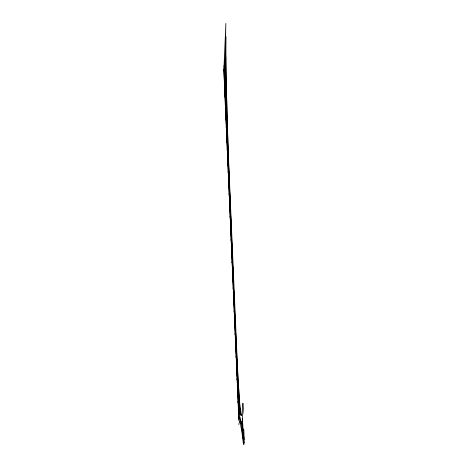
<?xml version="1.0" encoding="UTF-8"?>
<svg xmlns="http://www.w3.org/2000/svg" width="468" height="468" viewBox="0 0 468 468"><rect width="100%" height="100%" fill="white"/><g stroke="black" fill="none" stroke-linecap="round" stroke-linejoin="round"><path stroke-width="0.7" d="M236.638 361.659A161.881 7.605 89 0 0 237.282 375.862A117.696 5.528 89 0 0 237.978 388.972L237.89 391.201A69.989 3.288 89 0 0 238.604 402.989L240.254 423.499M239.949 417.093A78.928 3.709 89 0 0 240.833 422.031C243.173 423.838 241.833 413.7 242.874 414.016A191.5 8.997 89 0 0 243.383 408.78L242.927 403.205A257.055 12.074 89 0 1 242.406 409.061A107.698 5.06 89 0 1 241.897 413.361L241.628 414.894A40.757 1.913 89 0 1 241.494 415.332L241.406 415.502A67.398 3.165 89 0 1 241.16 415.631L241.067 415.496A13.016 0.614 89 0 1 240.821 414.016L240.219 408.459A92.746 4.358 89 0 1 239.417 399.181L238.241 380.361A249.356 11.712 89 0 1 237.118 358.88L228.975 169.047A414.847 19.486 89 0 1 227.817 138.101A210.056 9.869 89 0 1 226.927 109.822L226.407 86.106A125.956 5.914 89 0 1 226.056 68.679L225.892 56.768M225.763 106.897L224.81 73.318L225.874 23.4L223.844 70.358L239.002 420.925A7.962 0.374 89 0 0 239.043 421.106L240.259 423.534A103.475 4.861 89 0 1 240.704 425.453L241.459 429.618A151.17 7.102 89 0 1 242.225 434.661L243.424 444.062A21.978 1.03 89 0 0 243.582 444.524L243.822 444.501A10.308 0.486 89 0 0 243.851 444.401L243.869 444.319A18.024 0.848 89 0 0 243.933 443.939L244.009 443.237A13.379 0.626 89 0 0 244.068 442.482L244.091 442.073M238.411 409.968L238.604 402.989M224.429 74.611L224.968 59.284M224.874 97.016L224.95 95.958M225.19 104.44L225.266 103.381M225.517 112.039L225.594 110.974M225.857 119.978L225.933 118.919M226.173 127.431L226.249 126.372M226.483 134.655L226.559 133.596M226.81 142.366L226.886 141.307M227.132 149.877L227.208 148.818M227.466 157.675L227.542 156.616M227.898 154.504L227.922 154.153M227.776 165.017L227.852 163.952M228.214 161.91L228.238 161.559M228.097 172.44L228.173 171.376M228.413 179.864L228.489 178.805M228.717 182.754L228.893 180.268M228.729 187.258L228.805 186.2M229.045 194.741L229.121 193.682M229.361 202.047L229.437 200.988M230.075 201.585L230.098 201.263M229.689 209.763L229.765 208.699M230.385 208.95L230.414 208.623M230.004 217.187L230.081 216.128M230.706 216.397L230.73 216.081M230.32 224.611L230.396 223.552M231.034 224.137L231.057 223.821M230.654 232.409L230.73 231.35M231.373 231.958L231.397 231.584M230.999 240.464L231.075 239.405M231.707 239.756L231.73 239.388M231.332 248.292L231.408 247.233M232.023 247.203L232.046 246.858M231.648 255.663L231.724 254.598M232.339 254.569L232.362 254.194M231.952 262.77L232.029 261.706M232.654 262.016L232.684 261.594M232.274 270.276L232.35 269.217M232.894 267.608L232.924 267.21M232.508 275.804L232.584 274.745M233.14 273.294L233.163 272.914M232.742 281.326L232.818 280.268M233.052 288.58L233.128 287.522M233.38 296.232L233.456 295.173M233.479 294.43L233.661 291.88M234.099 295.729L234.123 295.39M233.702 303.744L233.778 302.685M234.053 312.033L234.129 310.974M234.521 308.277L234.491 308.634L225.664 95.08A67.755 3.182 89 0 1 225.517 90.014L225.494 90.347L225.436 86.908A45.25 2.124 89 0 1 225.237 75.705A27.864 1.31 89 0 1 225.248 65.666A61.121 2.872 89 0 1 225.365 58.962A122.751 5.768 89 0 1 225.553 51.281L225.371 47.046M234.725 310.307L235.152 324.049L235.176 323.698M234.333 318.62L234.409 317.561M234.807 314.982L234.778 315.338L228.214 153.767L226.208 80.841A79.466 3.732 89 0 0 226.389 88.92M235.1 318.977L235.123 318.655L235.462 331.245L235.486 330.888M234.708 327.372L234.784 326.313M235.41 326.126L235.433 325.833L235.802 339.206L235.825 338.855M235.018 334.538L235.094 333.473M235.755 334.053L235.778 333.702L237.434 376.085L237.469 375.611M235.363 342.652L235.439 341.593M235.679 350.076L235.755 349.017M236.124 346.77L236.147 346.419M235.977 357.125L236.053 356.066M236.276 364.063L236.352 362.998M236.609 371.92L236.685 370.855M237.229 371.58L237.399 377.834M236.948 379.8L237.024 378.741M237.253 386.966L237.329 385.907M237.744 384.415L237.826 383.304M237.879 386.773L237.955 385.655L238.154 391.523L238.095 388.03M237.598 394.998L237.674 393.933M237.914 402.48L237.99 401.415M238.23 409.787L238.306 408.728M238.557 417.468L238.633 416.409M238.861 424.552L238.932 423.487M243.752 429.261L243.535 430.08A20.071 0.942 89 0 1 243.471 430.332A23.833 1.117 89 0 1 243.348 430.595L243.284 430.595M243.769 429.331L243.857 430.554A18.498 0.872 89 0 1 243.939 431.987L244.138 440.739A6.277 0.292 89 0 1 244.097 442.079M241.172 422.446L244.009 443.237M241.78 421.838L244.156 439.516M239.932 413.642L239.604 410.869A62.841 2.954 89 0 1 239.201 406.68M239.201 406.686L238.949 403.632A78.981 3.709 89 0 1 238.306 394.249L237.563 378.349L237.691 383.403M242.997 428.6L242.418 418.363M224.593 70.054L224.81 73.318M237.685 383.245L237.668 382.935A136.182 6.4 89 0 1 237.504 379.829L237.305 375.862M237.27 375.301L238.949 402.205L239.037 401.041A76.413 3.592 89 0 0 239.294 404.217L239.417 407.891L239.517 406.522A66.737 3.136 89 0 0 239.791 408.897L239.903 412.747L240.09 410.161L240.236 411.501A46.11 2.164 89 0 0 240.394 412.723L240.453 413.109A56.839 2.668 89 0 0 240.611 414.116L240.786 414.888A19.118 0.895 89 0 0 240.967 415.11M237.352 374.154L236.668 361.869M237.188 373.452L237.264 375.067M235.971 339.043L238.2 383.754L238.224 383.35L240.072 410.366M226.179 81.239L226.056 78.314A98.444 4.622 89 0 1 225.816 63.829L225.88 55.692A31.537 1.48 89 0 1 225.869 51.942L225.869 38.282A10.828 0.509 89 0 0 225.845 36.545L225.763 38.756A101.919 4.785 89 0 0 225.705 50.094L225.728 55.984M239.903 412.969L239.961 414.32M238.92 402.954L238.978 404.305M224.049 65.649L225.798 106.452M237.703 383.508L237.762 384.854M224.921 86.679L236.697 363.08M223.885 69.41L238.815 419.457M242.64 438.177L242.131 428.811M243.266 430.689A8.64 0.404 89 0 1 242.997 428.647M236.872 363.934L237.03 370.363L236.872 363.934M238.352 392.12L238.551 397.899L238.352 392.12M238.762 398.069L238.967 403.825L238.762 398.069M239.212 403.966L239.435 409.541L239.212 403.966M239.698 408.558L239.938 413.841L239.698 408.558"/></g></svg>
